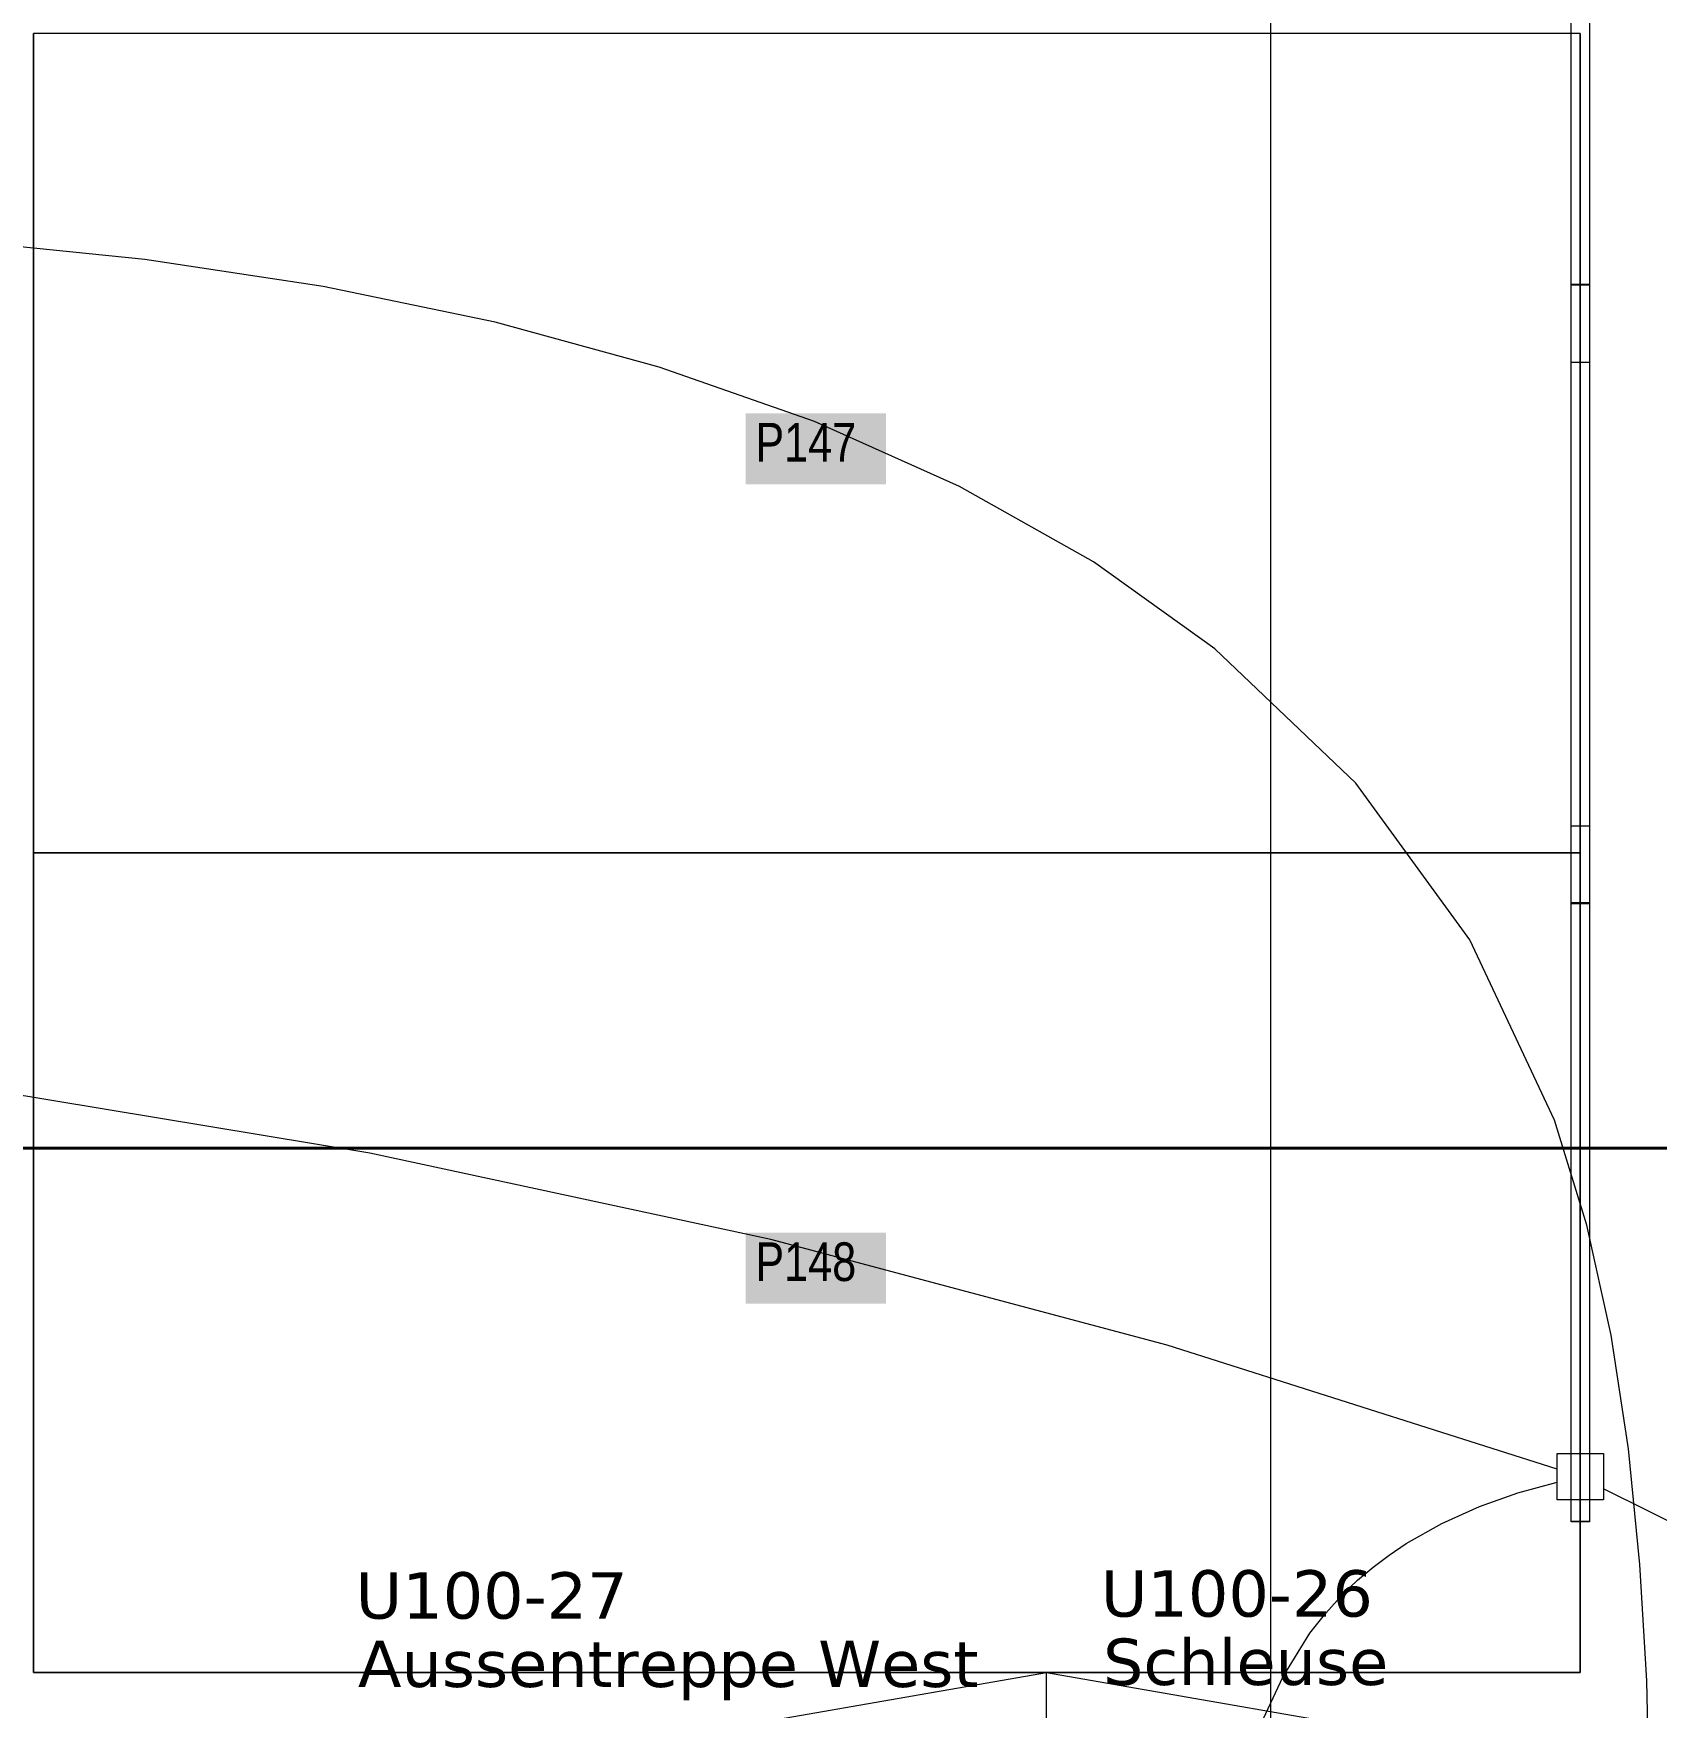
# Model space of a CAD drawing. Extents: x -1132 to 613, y -179 to 712.
# Drawn here: x -732.3 to -627.4, y 164.4 to 272.6 of the extents above; entities that cross this region are included whole.
import ezdxf
from ezdxf.lldxf.tags import DXFTag

# ---------------------------------------------------------------- set-up
doc = ezdxf.new("R2010")
doc.units = 0
doc.layers.get('0').update_dxf_attribs({"lineweight": 13})
for name, color, linetype, lineweight, true_color in [('A-____-MATC-OTLN', 7, 'Strichpunkt - Mittel', 40, 0x0080ff), ('EL01_WAN_Leitung_Licht', 7, 'Continuous', 13, 0x0080ff), ('EL01_WAN_Leitung_Notbeleuchtung', 7, 'Continuous', 13, 0x009900), ('EL01_WAN_Leuchten', 7, 'Continuous', 13, 0x0080ff), ('EL01_WAN_Licht', 7, 'Continuous', 13, 0x0080ff)]:
    doc.layers.add(name, color=color, linetype=linetype, lineweight=lineweight, true_color=true_color)
for name, color, linetype, lineweight in [('A-AREA-____-IDEN', 7, 'Continuous', 5), ('A-FLOR-____-OTLN', 7, 'Continuous', 9), ('C-PRKG-____-IDEN', 7, 'Continuous', 5), ('C-PRKG-____-OTLN', 7, 'Continuous', 9), ('S-GRID-____-OTLN', 7, 'Continuous', 5)]:
    doc.layers.add(name, color=color, linetype=linetype, lineweight=lineweight)
doc.styles.get("Standard").update_dxf_attribs({"font": 'arial.ttf'})
tags = doc.linetypes.add('_Rasterlinie_', pattern=[0.375, 0.2, -0.05, 0.075, -0.05]).pattern_tags.tags
tags[10:11] = [DXFTag(74, 4), DXFTag(75, 0), DXFTag(340, '0'), DXFTag(46, 1.0), DXFTag(50, 0.0), DXFTag(44, 0.0), DXFTag(45, 0.0)]
tags[8:9] = [DXFTag(74, 4), DXFTag(75, 0), DXFTag(340, '0'), DXFTag(46, 1.0), DXFTag(50, 0.0), DXFTag(44, 0.0), DXFTag(45, 0.0)]
tags[6:7] = [DXFTag(74, 4), DXFTag(75, 0), DXFTag(340, '0'), DXFTag(46, 1.0), DXFTag(50, 0.0), DXFTag(44, 0.0), DXFTag(45, 0.0)]
tags[4:5] = [DXFTag(74, 4), DXFTag(75, 0), DXFTag(340, '0'), DXFTag(46, 1.0), DXFTag(50, 0.0), DXFTag(44, 0.0), DXFTag(45, 0.0)]
tags = doc.linetypes.add('Strichpunkt - Mittel', pattern=[0.35, 0.15, -0.1, 0, -0.1]).pattern_tags.tags
tags[10:11] = [DXFTag(74, 4), DXFTag(75, 0), DXFTag(340, '0'), DXFTag(46, 1.0), DXFTag(50, 0.0), DXFTag(44, 0.0), DXFTag(45, 0.0)]
tags[8:9] = [DXFTag(74, 4), DXFTag(75, 0), DXFTag(340, '0'), DXFTag(46, 1.0), DXFTag(50, 0.0), DXFTag(44, 0.0), DXFTag(45, 0.0)]
tags[6:7] = [DXFTag(74, 4), DXFTag(75, 0), DXFTag(340, '0'), DXFTag(46, 1.0), DXFTag(50, 0.0), DXFTag(44, 0.0), DXFTag(45, 0.0)]
tags[4:5] = [DXFTag(74, 4), DXFTag(75, 0), DXFTag(340, '0'), DXFTag(46, 1.0), DXFTag(50, 0.0), DXFTag(44, 0.0), DXFTag(45, 0.0)]

# ---------------------------------------------------------------- blocks, each defined once
blk = doc.blocks.new('Referenz-A0UJ359BXE', base_point=(-1140.16, -173.77))
at = {"layer": 'A-____-MATC-OTLN', "color": 0, "linetype": 'Strichpunkt - Mittel', "ltscale": 0.4}
blk.add_line((-1115.11, 200.56), (174.71, 200.56), dxfattribs=at)
at = {"layer": 'A-FLOR-____-OTLN', "color": 0, "linetype": 'Continuous', "ltscale": 0.13}
for p, q in [((-701.29, 160.66), (-666.79, 166.66)), ((-666.79, 160.66), (-666.79, 166.66)), ((-666.79, 166.66), (-632.29, 160.66))]:
    blk.add_line(p, q, dxfattribs=at)
at = {"layer": 'C-PRKG-____-IDEN', "color": 7, "linetype": 'Continuous', "ltscale": 0.13, "true_color": 0xffffff}
for points in [[(-686.24, 243.48), (-677.17, 243.48), (-686.24, 248.08)], [(-677.17, 243.48), (-686.24, 248.08), (-677.17, 248.08)], [(-686.24, 190.5), (-677.17, 190.5), (-686.24, 195.09)], [(-677.17, 190.5), (-686.24, 195.09), (-677.17, 195.09)]]:
    blk.add_solid(points, dxfattribs=at)
at = {"layer": 'C-PRKG-____-OTLN', "color": 0, "linetype": 'Continuous', "ltscale": 0.13}
for p, q in [((-732.29, 272.64), (-732.29, 219.65)), ((-632.29, 272.64), (-732.29, 272.64)), ((-732.29, 272.64), (-732.29, 219.65)), ((-732.29, 219.65), (-732.29, 272.64)), ((-732.29, 272.64), (-732.29, 272.64)), ((-632.29, 272.64), (-632.29, 219.65)), ((-632.29, 219.65), (-632.29, 272.64)), ((-632.29, 272.64), (-632.29, 219.65)), ((-632.29, 272.64), (-632.29, 272.64)), ((-732.29, 219.65), (-732.29, 166.66)), ((-632.29, 219.65), (-732.29, 219.65)), ((-632.29, 219.65), (-732.29, 219.65)), ((-732.29, 219.65), (-732.29, 166.66)), ((-732.29, 166.66), (-732.29, 219.65)), ((-732.29, 219.65), (-632.29, 219.65)), ((-732.29, 219.65), (-732.29, 219.65)), ((-632.29, 219.65), (-732.29, 219.65)), ((-732.29, 219.65), (-632.29, 219.65)), ((-632.29, 219.65), (-732.29, 219.65)), ((-732.29, 219.65), (-732.29, 219.65)), ((-632.29, 219.65), (-632.29, 166.66)), ((-632.29, 166.66), (-632.29, 219.65)), ((-632.29, 219.65), (-632.29, 166.66)), ((-632.29, 219.65), (-632.29, 219.65)), ((-632.29, 219.65), (-632.29, 219.65)), ((-632.29, 166.66), (-732.29, 166.66)), ((-732.29, 166.66), (-632.29, 166.66)), ((-632.29, 166.66), (-732.29, 166.66)), ((-732.29, 166.66), (-732.29, 166.66)), ((-632.29, 166.66), (-632.29, 166.66))]:
    blk.add_line(p, q, dxfattribs=at)
at = {"layer": 'S-GRID-____-OTLN', "color": 0, "linetype": '_Rasterlinie_', "ltscale": 0.13}
blk.add_line((-652.29, 96.36), (-652.29, 357.16), dxfattribs=at)
at = {"layer": 'A-AREA-____-IDEN', "color": 0, "linetype": 'Continuous', "ltscale": 0.13, "char_height": 3, "attachment_point": 1}
for s, insert in [('{\\fVerdana;U100-26}', (-663.28, 173.27)), ('{\\fVerdana;U100-27}', (-711.46, 173.14)), ('{\\fVerdana;Schleuse}', (-663.14, 168.85)), ('{\\fVerdana;Aussentreppe West}', (-711.31, 168.72))]:
    blk.add_mtext(s, dxfattribs=dict(at, insert=insert))
at = {"layer": 'C-PRKG-____-IDEN', "color": 0, "linetype": 'Continuous', "ltscale": 0.13, "char_height": 2.5, "attachment_point": 1}
for s, insert in [('{\\W0.8;\\fArial;P147}', (-685.62, 247.46)), ('{\\W0.8;\\fArial;P148}', (-685.62, 194.47))]:
    blk.add_mtext(s, dxfattribs=dict(at, insert=insert))
blk = doc.blocks.new('Leitung-A0UJ35BZXE', base_point=(-830.78, 179.8))
at = {"color": 0, "linetype": 'ByBlock', "lineweight": -2, "ltscale": 0.13}
for p, q in [((-710.55, 200.24), (-736.74, 204.57)), ((-684.61, 194.65), (-710.55, 200.24)), ((-658.99, 187.82), (-684.61, 194.65)), ((-633.78, 179.8), (-658.99, 187.82))]:
    blk.add_line(p, q, dxfattribs=at)
blk = doc.blocks.new('Leitung-A0UJ35E1XE', base_point=(-880.82, 158.69))
at = {"color": 0, "linetype": 'ByBlock', "lineweight": -2, "ltscale": 0.13}
for p, q in [((-725.09, 258.02), (-736.99, 259.23)), ((-713.55, 256.27), (-725.09, 258.02)), ((-702.43, 253.97), (-713.55, 256.27)), ((-691.83, 251.07), (-702.43, 253.97)), ((-681.79, 247.54), (-691.83, 251.07)), ((-672.41, 243.35), (-681.79, 247.54)), ((-663.76, 238.47), (-672.41, 243.35)), ((-655.9, 232.85), (-663.76, 238.47)), ((-646.8, 224.16), (-655.9, 232.85)), ((-639.42, 214.03), (-646.8, 224.16)), ((-633.94, 202.37), (-639.42, 214.03)), ((-631.86, 195.59), (-633.94, 202.37)), ((-630.29, 188.47), (-631.86, 195.59)), ((-629.17, 181.11), (-630.29, 188.47)), ((-628.43, 173.63), (-629.17, 181.11)), ((-627.99, 166.12), (-628.43, 173.63)), ((-627.81, 158.69), (-627.99, 166.12))]:
    blk.add_line(p, q, dxfattribs=at)
blk = doc.blocks.new('Leitung-A0UJ35EXXE', base_point=(-630.78, 148.75))
at = {"color": 0, "linetype": 'ByBlock', "lineweight": -2, "ltscale": 0.13}
for p, q in [((-621.88, 174.09), (-630.78, 178.54)), ((-612.84, 169.91), (-621.88, 174.09)), ((-603.65, 166.03), (-612.84, 169.91)), ((-594.34, 162.48), (-603.65, 166.03)), ((-584.91, 159.27), (-594.34, 162.48)), ((-575.36, 156.45), (-584.91, 159.27)), ((-568.52, 154.68), (-575.36, 156.45)), ((-561.64, 153.12), (-568.52, 154.68)), ((-554.72, 151.74), (-561.64, 153.12)), ((-547.77, 150.56), (-554.72, 151.74)), ((-540.79, 149.56), (-547.77, 150.56)), ((-533.78, 148.75), (-540.79, 149.56))]:
    blk.add_line(p, q, dxfattribs=at)
blk = doc.blocks.new('Leitung-A0UJ35G3XE', base_point=(-655.19, 153.53))
at = {"color": 0, "linetype": 'ByBlock', "lineweight": -2, "ltscale": 0.13}
for p, q in [((-636.32, 178.28), (-633.78, 178.97)), ((-638.81, 177.39), (-636.32, 178.28)), ((-641.23, 176.29), (-638.81, 177.39)), ((-643.54, 174.99), (-641.23, 176.29)), ((-644.63, 174.25), (-643.54, 174.99)), ((-646.68, 172.62), (-645.68, 173.46)), ((-645.68, 173.46), (-644.63, 174.25)), ((-647.63, 171.71), (-646.68, 172.62)), ((-648.74, 170.49), (-647.63, 171.71)), ((-649.76, 169.19), (-648.74, 170.49)), ((-651.52, 166.36), (-649.76, 169.19)), ((-652.93, 163.31), (-651.52, 166.36)), ((-654, 160.11), (-652.93, 163.31)), ((-654.75, 156.82), (-654, 160.11)), ((-655.19, 153.53), (-654.75, 156.82))]:
    blk.add_line(p, q, dxfattribs=at)
blk = doc.blocks.new('Kabelkanal-A0UJ35JZXE', base_point=(-632.88, 256.38))
at = {"color": 0, "linetype": 'ByBlock', "lineweight": -2, "ltscale": 0.13}
for p, q in [((-632.88, 296.4), (-632.88, 296.37)), ((-632.88, 296.4), (-631.68, 296.4)), ((-632.88, 256.41), (-632.88, 296.4)), ((-632.88, 296.37), (-631.68, 296.37)), ((-632.88, 256.38), (-632.88, 296.37)), ((-631.68, 296.4), (-631.68, 296.37)), ((-631.68, 296.4), (-631.68, 256.41)), ((-631.68, 296.37), (-631.68, 256.38)), ((-632.88, 256.41), (-632.88, 256.38)), ((-631.68, 256.41), (-632.88, 256.41)), ((-631.68, 256.38), (-632.88, 256.38)), ((-631.68, 256.41), (-631.68, 256.38))]:
    blk.add_line(p, q, dxfattribs=at)
blk = doc.blocks.new('LED-Langfeldleuchte 37W-A0UJ35LPXE', base_point=(-632.88, 221.39))
at = {"color": 0, "linetype": 'ByBlock', "lineweight": -2, "ltscale": 0.13}
for p, q in [((-632.88, 251.39), (-632.88, 251.38)), ((-632.88, 221.39), (-632.88, 251.39)), ((-632.88, 251.39), (-631.68, 251.39)), ((-632.88, 221.39), (-632.88, 251.38)), ((-632.88, 251.38), (-631.68, 251.38)), ((-631.68, 251.39), (-631.68, 251.38)), ((-631.68, 251.39), (-631.68, 221.39)), ((-631.68, 251.38), (-631.68, 221.39)), ((-632.88, 221.39), (-632.88, 221.39)), ((-631.68, 221.39), (-632.88, 221.39)), ((-631.68, 221.39), (-632.88, 221.39)), ((-631.68, 221.39), (-631.68, 221.39))]:
    blk.add_line(p, q, dxfattribs=at)
blk = doc.blocks.new('Kabelkanal-A0UJ35OVXE', base_point=(-632.88, 216.39))
at = {"color": 0, "linetype": 'ByBlock', "lineweight": -2, "ltscale": 0.13}
for p, q in [((-632.88, 256.41), (-632.88, 256.38)), ((-632.88, 256.41), (-631.68, 256.41)), ((-632.88, 216.42), (-632.88, 256.41)), ((-632.88, 256.38), (-631.68, 256.38)), ((-632.88, 216.39), (-632.88, 256.38)), ((-631.68, 256.41), (-631.68, 256.38)), ((-631.68, 256.41), (-631.68, 216.42)), ((-631.68, 256.38), (-631.68, 216.39)), ((-632.88, 216.42), (-632.88, 216.39)), ((-631.68, 216.42), (-632.88, 216.42)), ((-631.68, 216.39), (-632.88, 216.39)), ((-631.68, 216.42), (-631.68, 216.39))]:
    blk.add_line(p, q, dxfattribs=at)
blk = doc.blocks.new('Deckendose UP-A0UJ35QBXE', base_point=(-633.78, 177.82))
at = {"color": 0, "lineweight": -2}
for p, q in [((-633.78, 177.82), (-633.78, 180.82)), ((-633.78, 180.82), (-630.78, 180.82)), ((-630.78, 180.82), (-630.78, 177.82)), ((-630.78, 177.82), (-633.78, 177.82))]:
    blk.add_line(p, q, dxfattribs=at)
blk = doc.blocks.new('Kabelkanal-A0UJ35RDXE', base_point=(-632.88, 176.4))
at = {"color": 0, "linetype": 'ByBlock', "lineweight": -2, "ltscale": 0.13}
for p, q in [((-632.88, 216.42), (-632.88, 216.39)), ((-632.88, 216.42), (-631.68, 216.42)), ((-632.88, 176.42), (-632.88, 216.42)), ((-632.88, 216.39), (-631.68, 216.39)), ((-632.88, 176.4), (-632.88, 216.39)), ((-631.68, 216.42), (-631.68, 216.39)), ((-631.68, 216.42), (-631.68, 176.42)), ((-631.68, 216.39), (-631.68, 176.4)), ((-632.88, 176.42), (-632.88, 176.4)), ((-631.68, 176.42), (-632.88, 176.42)), ((-631.68, 176.4), (-632.88, 176.4)), ((-631.68, 176.42), (-631.68, 176.4))]:
    blk.add_line(p, q, dxfattribs=at)

msp = doc.modelspace()

# ---------------------------------------------------------------- block references
at = {"color": 9, "lineweight": 25, "ltscale": 0.25, "true_color": 0xc0c0c0}
msp.add_blockref('Referenz-A0UJ359BXE', (-1140.16, -173.77), dxfattribs=at)
at = {"layer": 'EL01_WAN_Leitung_Licht', "ltscale": 0.13}
for name, p in [('Leitung-A0UJ35BZXE', (-830.78, 179.8)), ('Leitung-A0UJ35G3XE', (-655.19, 153.53)), ('Leitung-A0UJ35EXXE', (-630.78, 148.75))]:
    msp.add_blockref(name, p, dxfattribs=at)
at = {"layer": 'EL01_WAN_Leitung_Notbeleuchtung', "ltscale": 0.13}
msp.add_blockref('Leitung-A0UJ35E1XE', (-880.82, 158.69), dxfattribs=at)
at = {"layer": 'EL01_WAN_Leuchten', "ltscale": 0.13}
for name, p in [('Kabelkanal-A0UJ35JZXE', (-632.88, 256.38)), ('Kabelkanal-A0UJ35OVXE', (-632.88, 216.39)), ('LED-Langfeldleuchte 37W-A0UJ35LPXE', (-632.88, 221.39)), ('Kabelkanal-A0UJ35RDXE', (-632.88, 176.4))]:
    msp.add_blockref(name, p, dxfattribs=at)
at = {"layer": 'EL01_WAN_Licht', "linetype": 'Continuous', "ltscale": 0.13}
msp.add_blockref('Deckendose UP-A0UJ35QBXE', (-633.78, 177.82), dxfattribs=at)

doc.saveas('drawing.dxf')
